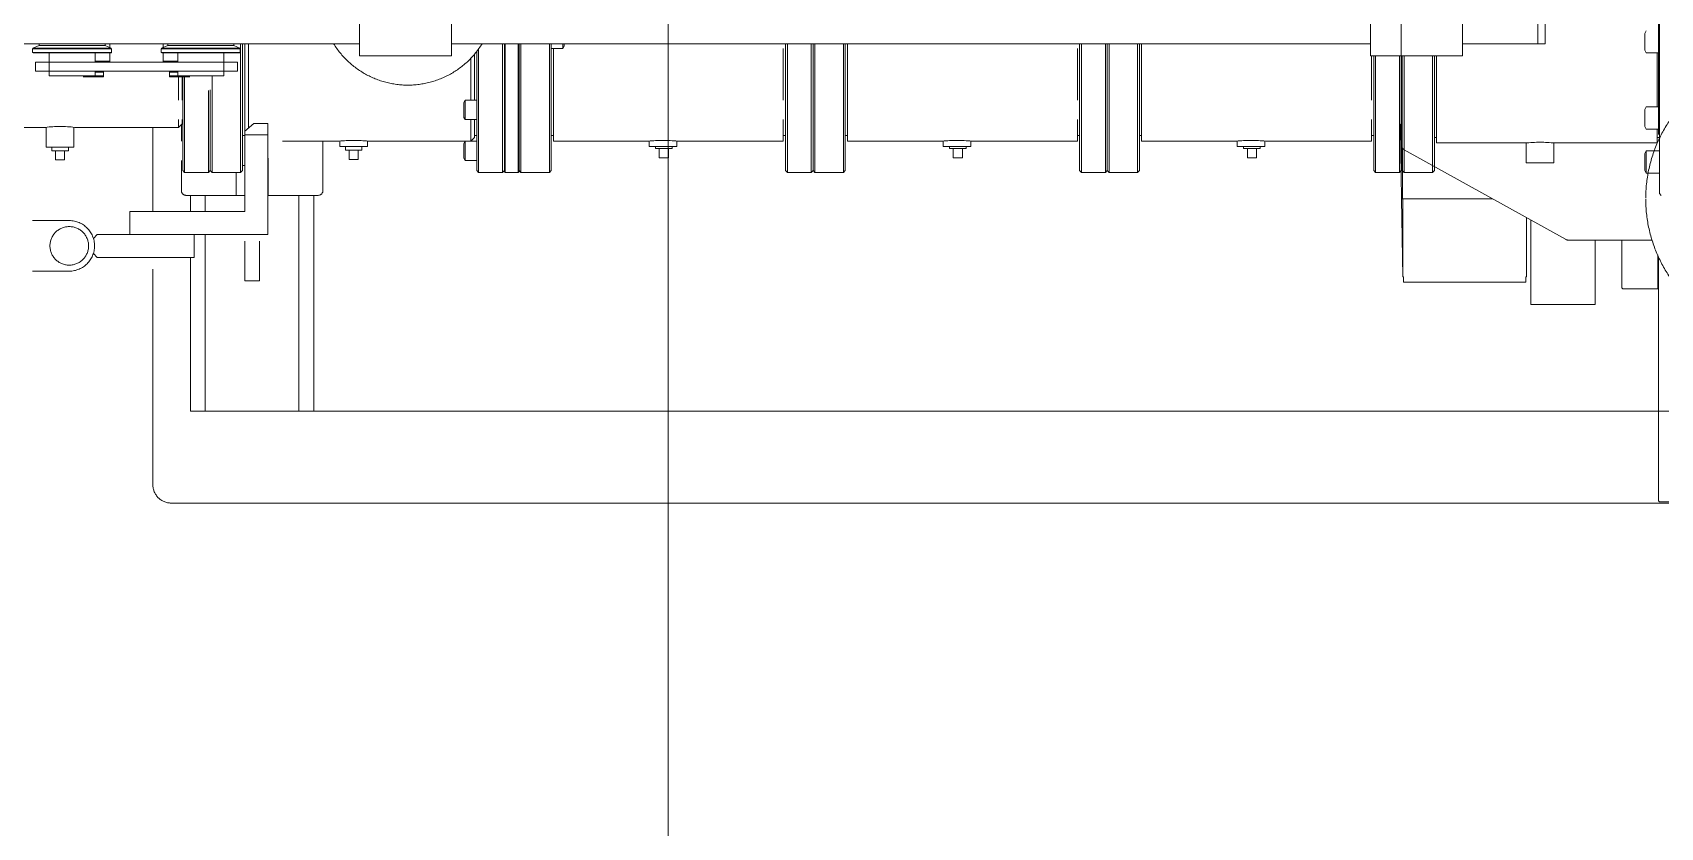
# Model space of a CAD drawing. Extents: x -681219 to -550379, y -242630 to -158199.
# Drawn here: x -644647 to -642876, y -214820 to -213954 of the extents above; entities that cross this region are included whole.
import ezdxf
from ezdxf.lldxf.tags import DXFTag

# ---------------------------------------------------------------- set-up
doc = ezdxf.new("R2010")
doc.units = 0
doc.header["$LTSCALE"] = 1000
doc.linetypes.add('DASHED2', pattern=[9.525, 6.35, -3.175])
doc.layers.get('0').update_dxf_attribs({"linetype": 'CONTINUOUS'})
for name, color, linetype, lineweight in [('famsun', 7, 'CONTINUOUS', 0), ('future', 4, 'DASHED2', 0), ('轴网_轴线', 1, 'CENTER2', 0)]:
    doc.layers.add(name, color=color, linetype=linetype, lineweight=lineweight)
tags = doc.linetypes.add('CENTER2', pattern=[28.575, 19.05, -3.175, 3.175, -3.175]).pattern_tags.tags
tags[10:11] = [DXFTag(74, 4), DXFTag(75, 0), DXFTag(340, '0'), DXFTag(46, 0.0), DXFTag(50, 0.0), DXFTag(44, 0.0), DXFTag(45, 0.0)]
tags[8:9] = [DXFTag(74, 4), DXFTag(75, 0), DXFTag(340, '0'), DXFTag(46, 0.0), DXFTag(50, 0.0), DXFTag(44, 0.0), DXFTag(45, 0.0)]
tags[6:7] = [DXFTag(74, 4), DXFTag(75, 0), DXFTag(340, '0'), DXFTag(46, 0.0), DXFTag(50, 0.0), DXFTag(44, 0.0), DXFTag(45, 0.0)]
tags[4:5] = [DXFTag(74, 4), DXFTag(75, 0), DXFTag(340, '0'), DXFTag(46, 0.0), DXFTag(50, 0.0), DXFTag(44, 0.0), DXFTag(45, 0.0)]

# ---------------------------------------------------------------- blocks, each defined once
blk = doc.blocks.new('轴网FB0EDE194AE0F5E0')
at = {"layer": '轴网_轴线'}
blk.add_line((20000, -1200), (20000, 23700), dxfattribs=at)
blk = doc.blocks.new('*U47')
at = {"color": 0, "linetype": 'ByBlock', "lineweight": -2}
for p, q in [((459.1, 550), (2152.6, 550)), ((439.1, 295.5), (439.1, 530)), ((480.1, 450), (480.1, 282.5)), ((480.1, 450), (496.1, 450)), ((496.1, 450), (496.1, 448.7)), ((598.1, 450), (496.1, 450)), ((496.1, 257.5), (496.1, 448.7)), ((598.1, 450), (598.1, 448.7)), ((598.1, 450), (614.1, 450)), ((598.1, 215), (598.1, 448.7)), ((614.1, 450), (614.1, 215)), ((614.1, 450), (2152.6, 450)), ((555.1, 308), (539.1, 308)), ((539.1, 308), (539.1, 265)), ((555.1, 265), (555.1, 308)), ((308.1, 297.5), (348.1, 297.5)), ((374.4, 278.2), (378.6, 282.5)), ((378.6, 282.5), (484.1, 282.5)), ((484.1, 282.5), (484.1, 257.5)), ((378.6, 257.5), (374.4, 261.8)), ((484.1, 257.5), (378.6, 257.5)), ((414.1, 232.5), (414.1, 257.5)), ((414.1, 257.5), (564.1, 257.5)), ((564.1, 257.5), (564.1, 149)), ((348.1, 242.5), (308.1, 242.5)), ((539.1, 232.5), (414.1, 232.5)), ((439.1, 141), (439.1, 232.5)), ((480.1, 232.5), (480.1, 215)), ((496.1, 215), (496.1, 232.5)), ((539.1, 149), (539.1, 232.5)), ((529.6, 215), (475.1, 215)), ((529.6, 190), (529.6, 215)), ((529.6, 215), (539.1, 215)), ((564.1, 215), (564.6, 215)), ((564.6, 182.5), (564.6, 215)), ((619.1, 215), (564.6, 215)), ((2078.6, 213), (2080.6, 215)), ((2078.6, -213), (2078.6, 213)), ((470.1, 210), (470.1, 177.1)), ((624.1, 156), (624.1, 210)), ((471.6, 188), (473.6, 190)), ((471.6, 86), (471.6, 188)), ((473.6, 86), (473.6, 190)), ((473.6, 190), (499.6, 190)), ((499.6, 101), (499.6, 190)), ((499.6, 190), (501.6, 188)), ((501.6, 188), (503.6, 190)), ((501.6, 100.3), (501.6, 188)), ((501.6, 100.3), (501.6, 188)), ((503.6, 85), (503.6, 190)), ((503.6, 190), (534.6, 190)), ((534.6, 50), (534.6, 190)), ((534.6, 190), (536.6, 188)), ((536.6, 50), (536.6, 188)), ((536.6, 182.5), (539.1, 182.5)), ((564.1, 182.5), (564.6, 182.5)), ((564.6, 174.7), (564.6, 182.5)), ((791.6, 188), (793.6, 190)), ((791.6, 58.3), (791.6, 188)), ((793.6, 55.6), (793.6, 190)), ((793.6, 190), (819.6, 190)), ((819.6, 50), (819.6, 190)), ((819.6, 190), (821.6, 188)), ((821.6, 189), (822.6, 190)), ((821.6, 50), (821.6, 189)), ((822.6, 190), (822.6, 50)), ((822.6, 190), (836.6, 190)), ((836.6, 50), (836.6, 190)), ((836.6, 190), (837.6, 189)), ((837.6, 188), (839.6, 190)), ((837.6, 189), (837.6, 50)), ((839.6, 50), (839.6, 190)), ((839.6, 190), (870.6, 190)), ((870.6, 50), (870.6, 190)), ((870.6, 190), (872.6, 188)), ((872.6, 50), (872.6, 188)), ((1127.6, 188), (1129.6, 190)), ((1127.6, 50), (1127.6, 188)), ((1129.6, 50), (1129.6, 190)), ((1129.6, 190), (1155.6, 190)), ((1155.6, 50), (1155.6, 190)), ((1155.6, 190), (1157.6, 188)), ((1157.6, 188), (1159.6, 190)), ((1157.6, 50), (1157.6, 188)), ((1157.6, 50), (1157.6, 188)), ((1159.6, 190), (1159.6, 50)), ((1159.6, 190), (1190.6, 190)), ((1190.6, 50), (1190.6, 190)), ((1190.6, 190), (1192.6, 188)), ((1192.6, 188), (1192.6, 50)), ((1447.6, 188), (1449.6, 190)), ((1447.6, 50.2), (1447.6, 188)), ((1449.6, 190), (1449.6, 50)), ((1449.6, 190), (1475.6, 190)), ((1475.6, 50), (1475.6, 190)), ((1475.6, 190), (1477.6, 188)), ((1477.6, 188), (1479.6, 190)), ((1477.6, 50), (1477.6, 188)), ((1477.6, 188), (1477.6, 50)), ((1479.6, 190), (1479.6, 50)), ((1479.6, 190), (1510.6, 190)), ((1510.6, 50), (1510.6, 190)), ((1510.6, 190), (1512.6, 188)), ((1512.6, 188), (1512.6, 50)), ((1767.6, 188), (1769.6, 190)), ((1767.6, 63), (1767.6, 188)), ((1769.6, 190), (1769.6, 63)), ((1769.6, 190), (1795.6, 190)), ((1795.6, 63), (1795.6, 190)), ((1795.6, 190), (1797.6, 188)), ((1797.6, 188), (1797.6, 63)), ((1798.6, 188), (1800.6, 190)), ((1798.6, 63), (1798.6, 188)), ((1800.6, 190), (1800.6, 63)), ((1800.6, 190), (1831.6, 190)), ((1831.6, 63), (1831.6, 190)), ((1831.6, 190), (1833.6, 188)), ((1833.6, 188), (1833.6, 63)), ((1963.6, 179.5), (1933.6, 179.5)), ((1933.6, 157.9), (1933.6, 179.5)), ((1963.6, 179.5), (1963.6, 157.9)), ((2062.6, 187.9), (2064.2, 190.7)), ((2062.6, 169.5), (2062.6, 187.9)), ((2064.2, 166.7), (2064.2, 190.7)), ((2064.2, 190.7), (2078.6, 190.7)), ((353.1, 162.5), (323.1, 162.5)), ((323.1, 140.9), (323.1, 162.5)), ((347.1, 166.5), (329.1, 166.5)), ((329.1, 162.5), (329.1, 166.5)), ((333.1, 176.5), (333.1, 166.5)), ((343.1, 176.5), (333.1, 176.5)), ((343.1, 176.5), (343.1, 166.5)), ((347.1, 166.5), (347.1, 162.5)), ((353.1, 162.5), (353.1, 140.9)), ((672.6, 162), (642.6, 162)), ((642.6, 155.9), (642.6, 162)), ((666.6, 166), (648.6, 166)), ((648.6, 162), (648.6, 166)), ((652.6, 176), (652.6, 166)), ((662.6, 176), (652.6, 176)), ((662.6, 176), (662.6, 166)), ((666.6, 166), (666.6, 162)), ((672.6, 162), (672.6, 155.9)), ((777.6, 174.7), (779, 177.1)), ((777.6, 158.5), (777.6, 174.7)), ((779, 156.1), (779, 177.1)), ((779, 177.1), (791.6, 177.1)), ((1009.1, 162), (979.1, 162)), ((979.1, 155.9), (979.1, 162)), ((986.1, 162), (986.1, 164.1)), ((990.1, 174.1), (990.1, 164.1)), ((1000.1, 174.1), (990.1, 174.1)), ((1000.1, 174.1), (1000.1, 164.1)), ((1004.1, 164.1), (1004.1, 162)), ((1009.1, 162), (1009.1, 155.9)), ((1329.1, 162), (1299.1, 162)), ((1299.1, 155.9), (1299.1, 162)), ((1306.1, 162), (1306.1, 164.1)), ((1310.1, 174.1), (1310.1, 164.1)), ((1320.1, 174.1), (1310.1, 174.1)), ((1320.1, 174.1), (1320.1, 164.1)), ((1324.1, 164.1), (1324.1, 162)), ((1329.1, 162), (1329.1, 155.9)), ((1649.1, 162), (1619.1, 162)), ((1619.1, 155.9), (1619.1, 162)), ((1626.1, 162), (1626.1, 164.1)), ((1630.1, 174.1), (1630.1, 164.1)), ((1640.1, 174.1), (1630.1, 174.1)), ((1640.1, 174.1), (1640.1, 164.1)), ((1644.1, 164.1), (1644.1, 162)), ((1649.1, 162), (1649.1, 155.9)), ((2064.2, 166.7), (2062.6, 169.5)), ((2078.6, 166.7), (2064.2, 166.7)), ((470.1, 156.1), (470.1, 138)), ((536.6, 150), (539.1, 150)), ((539.1, 149), (564.1, 149)), ((539.1, 145.2), (539.1, 149)), ((539.1, 50.2), (539.1, 145.2)), ((549.1, 136.9), (539.1, 145.2)), ((543.1, 141.9), (543.1, 50)), ((564.1, 136.9), (564.1, 149)), ((580.1, 156), (641.6, 156)), ((673.4, 156), (785.1, 156)), ((779, 156.1), (777.6, 158.5)), ((791.6, 156.1), (779, 156.1)), ((785.1, 132.5), (785.1, 156)), ((785.1, 156), (789.1, 152)), ((789.1, 152), (789.1, 132.5)), ((789.1, 150), (791.6, 150)), ((872.6, 150), (875.1, 150)), ((875.1, 55.1), (875.1, 156)), ((875.1, 156), (978.3, 156)), ((1010.1, 156), (1125.1, 156)), ((1125.1, 132.5), (1125.1, 156)), ((1125.1, 150), (1127.6, 150)), ((1192.6, 150), (1195.1, 150)), ((1195.1, 50), (1195.1, 156)), ((1195.1, 156), (1298.3, 156)), ((1330.1, 156), (1445.1, 156)), ((1445.1, 132.5), (1445.1, 156)), ((1445.1, 150), (1447.6, 150)), ((1512.6, 150), (1515.1, 150)), ((1515.1, 50), (1515.1, 156)), ((1515.1, 156), (1618.3, 156)), ((1650.1, 156), (1765.1, 156)), ((1765.1, 132.5), (1765.1, 156)), ((1765.1, 150), (1767.6, 150)), ((1833.6, 152), (1836.1, 152)), ((1836.1, 158), (1836.1, 63)), ((1836.1, 158), (1932.8, 158)), ((1964.6, 158), (2076.1, 158)), ((2062.6, 140), (2064.2, 142.8)), ((2064.2, 142.8), (2078.6, 142.8)), ((2076.1, 158), (2076.1, 142.8)), ((2076.1, 152), (2078.6, 152)), ((240.1, 141), (322.3, 141)), ((354, 141), (467.1, 141)), ((467.1, 132.5), (467.1, 141)), ((467.1, 141), (471.1, 137)), ((471.1, 137), (471.1, 132.5)), ((471.1, 135), (471.6, 135)), ((549.1, 136.9), (564.1, 136.9)), ((777.6, 130.1), (779, 132.5)), ((777.6, 113.9), (777.6, 130.1)), ((779, 111.5), (779, 132.5)), ((779, 132.5), (791.6, 132.5)), ((2062.6, 121.6), (2062.6, 140)), ((467.1, 86), (467.1, 111.5)), ((471.1, 111.5), (471.1, 86)), ((779, 111.5), (777.6, 113.9)), ((791.6, 111.5), (779, 111.5)), ((785.1, 65.8), (785.1, 111.5)), ((789.1, 111.5), (789.1, 61.4)), ((1125.1, 55.1), (1125.1, 111.5)), ((1445.1, 55), (1445.1, 111.5)), ((1765.1, 63), (1765.1, 111.5)), ((2064.2, 118.8), (2062.6, 121.6)), ((2078.6, 118.8), (2064.2, 118.8)), ((2076.1, 118.8), (2076.1, 59.9)), ((326.2, 80), (311.2, 80)), ((311.2, 80), (311.2, 70)), ((326.2, 85), (376.2, 85)), ((326.2, 80), (326.2, 85)), ((516.2, 80), (326.2, 80)), ((326.2, 70), (326.2, 80)), ((385.2, 86), (363.2, 86)), ((376.2, 85), (376.2, 80)), ((376.2, 85), (385.2, 85)), ((385.2, 81), (376.2, 81)), ((385.2, 86), (385.2, 85)), ((385.2, 85), (385.2, 81)), ((385.2, 81), (385.2, 80)), ((479.2, 86), (457.2, 86)), ((457.2, 85), (457.2, 86)), ((457.2, 85), (466.2, 85)), ((457.2, 81), (457.2, 85)), ((466.2, 81), (457.2, 81)), ((457.2, 80), (457.2, 81)), ((466.2, 85), (516.2, 85)), ((466.2, 80), (466.2, 85)), ((516.2, 85), (516.2, 80)), ((516.2, 80), (516.2, 70)), ((531.2, 80), (516.2, 80)), ((531.2, 70), (531.2, 80)), ((308.2, 59.5), (308.7, 60)), ((394.2, 59.5), (308.2, 59.5)), ((308.2, 55.5), (308.2, 59.5)), ((308.2, 55.5), (394.2, 55.5)), ((308.6, 54.8), (308.2, 55.5)), ((393.7, 54.8), (308.6, 54.8)), ((315.2, 52), (308.6, 54.8)), ((308.7, 60), (393.7, 60)), ((311.2, 70), (326.2, 70)), ((516.2, 70), (326.2, 70)), ((326.2, 60), (326.2, 70)), ((376.2, 70), (376.2, 60)), ((392.2, 69), (376.2, 69)), ((393.7, 54.8), (387.2, 52)), ((391.2, 70), (392.2, 69)), ((392.2, 69), (392.2, 60)), ((392.2, 54.1), (392.2, 50)), ((393.7, 60), (394.2, 59.5)), ((394.2, 55.5), (393.7, 54.8)), ((394.2, 59.5), (394.2, 55.5)), ((448.2, 59.5), (448.7, 60)), ((534.2, 59.5), (448.2, 59.5)), ((448.2, 55.5), (448.2, 59.5)), ((448.2, 55.5), (534.2, 55.5)), ((448.6, 54.8), (448.2, 55.5)), ((533.7, 54.8), (448.6, 54.8)), ((455.2, 52), (448.6, 54.8)), ((448.7, 60), (533.7, 60)), ((450.2, 69), (451.2, 70)), ((466.2, 69), (450.2, 69)), ((450.2, 60), (450.2, 69)), ((450.2, 50), (450.2, 54.1)), ((466.2, 60), (466.2, 70)), ((516.2, 70), (531.2, 70)), ((516.2, 70), (516.2, 60)), ((533.7, 54.8), (527.2, 52)), ((533.7, 60), (534.2, 59.5)), ((534.2, 55.5), (533.7, 54.8)), ((534.2, 59.5), (534.2, 55.5)), ((664.1, 63), (664.1, 57.7)), ((664.1, 63), (764.1, 63)), ((664.1, 57.7), (664.1, 13.6)), ((764.1, 63), (764.1, 57.7)), ((764.1, 57.7), (764.1, 13.6)), ((872.6, 55.1), (885.2, 55.1)), ((885.2, 55.1), (885.2, 50)), ((885.2, 55.1), (886.6, 52.7)), ((1764.1, 63), (1764.1, 57.7)), ((1764.1, 63), (1864.1, 63)), ((1764.1, 57.7), (1764.1, 13.6)), ((1864.1, 63), (1864.1, 57.7)), ((1864.1, 57.7), (1864.1, 13.6)), ((2062.6, 57.1), (2064.2, 59.9)), ((2062.6, 38.7), (2062.6, 57.1)), ((2064.2, 59.9), (2078.6, 59.9)), ((-1553.9, 50), (664.1, 50)), ((315.2, 52), (387.2, 52)), ((315.2, 50), (315.2, 52)), ((387.2, 52), (387.2, 50)), ((455.2, 52), (527.2, 52)), ((455.2, 50), (455.2, 52)), ((527.2, 52), (527.2, 50)), ((764.1, 50), (1764.1, 50)), ((886.6, 52.7), (886.6, 50)), ((1864.1, 50), (1946.1, 50)), ((1946.1, 50), (1946.1, -50)), ((1946.1, 50), (1946.1, -50)), ((1946.1, 50), (1954.1, 50)), ((1954.1, 50), (1954.1, -50)), ((2064.2, 35.9), (2062.6, 38.7))]:
    blk.add_line(p, q, dxfattribs=at)
blk.add_circle((348.1, 270), 21, dxfattribs=at)
for centre, radius, start, end in [((459.1, 530), 20, 90, 180), ((348.1, 270), 27.5, 270, 90), ((475.1, 210), 5, 90, 180), ((619.1, 210), 5, 0, 90), ((657.6, 311.2), 156, 264.1127, 275.8873), ((994.1, 311.2), 156, 264.1127, 275.8873), ((1314.1, 311.2), 156, 264.1127, 275.8873), ((1634.1, 311.2), 156, 264.1127, 275.8873), ((1948.6, 315.2), 158, 264.1875, 275.8125), ((338.1, 269.3), 129.3, 262.8914, 277.1086), ((716.6, 0), 95, 31.7569, 148.2431)]:
    blk.add_arc(centre, radius, start, end, dxfattribs=at)
at = {"color": 0, "linetype": 'ByBlock', "lineweight": -2, "extrusion": (0, 0, -1)}
for centre in [(995.1, 164.1), (1315.1, 164.1), (1635.1, 164.1)]:
    blk.add_ellipse(centre, major_axis=(-9, 0), ratio=0.001122, start_param=0, end_param=3.141593, dxfattribs=at)
blk = doc.blocks.new('SPTZ020B_V00760_XY_A_SPTZ33_P3(配SJPS165)_V_2', base_point=(6039.2, 2190.8))
at = {"color": 0, "linetype": 'ByBlock', "lineweight": -2}
for p, q in [((5890.2, 2042.1), (5890.2, 2561.3)), ((5610.2, 2243.8), (5610.2, 2030.9)), ((5609.2, 2053.3), (5610.2, 2053.4)), ((5609.2, 2048.3), (5609.2, 2053.3)), ((5610.5, 1972.3), (5609.2, 2048.3)), ((5611.4, 1972.3), (5611.4, 2027.2)), ((5613.2, 2025.6), (5788.8, 1928.1)), ((5610.5, 1972.3), (5611.4, 1972.3)), ((5709.4, 1972.2), (5610.5, 1972.2)), ((5610.5, 1972.2), (5612, 1887.2)), ((5611.9, 1972.2), (5611.9, 1890.5)), ((5709.1, 1972.4), (5709.1, 1972.3)), ((5746.4, 1951.6), (5746.4, 1890.5)), ((5751.2, 1949), (5751.2, 1857.3)), ((5791.7, 1927.3), (5883, 1927.3)), ((5821.2, 1927.3), (5821.2, 1857.3)), ((5850.2, 1875.3), (5850.2, 1927.3)), ((5889.2, 1874.3), (5889.2, 1911.3)), ((5890.2, 1909.2), (5890.2, 1643.3)), ((5612, 1887.2), (5612.7, 1887.1)), ((5612.7, 1887.4), (5612.7, 1881.3)), ((5745.7, 1881.3), (5612.7, 1881.3)), ((5745.7, 1887.4), (5745.7, 1881.3)), ((5745.7, 1887.1), (5746.3, 1887.2)), ((5746.4, 1890.5), (5746.3, 1887.2)), ((5850.2, 1875.3), (5851.2, 1874.3)), ((5851.2, 1874.3), (5889.2, 1874.3)), ((5889.2, 1874.3), (5890.2, 1875.3)), ((5751.2, 1857.3), (5821.2, 1857.3)), ((5890.2, 1643.3), (5891.2, 1642.3)), ((5891.2, 1642.3), (5932.2, 1642.3))]:
    blk.add_line(p, q, dxfattribs=at)
for centre, radius, start, end in [((6028.2, 1972.3), 152, 180.1891, 179.8109), ((5616.2, 2030.9), 6, 180, 240.9454), ((5791.7, 1933.3), 6, 240.9454, 270)]:
    blk.add_arc(centre, radius, start, end, dxfattribs=at)

msp = doc.modelspace()

# ---------------------------------------------------------------- block references
at = {"layer": 'famsun', "xscale": -1}
msp.add_blockref('轴网FB0EDE194AE0F5E0', (-623955.4609, -226916.6983), dxfattribs=at)
at = {"layer": 'future', "xscale": -1, "rotation": 180}
msp.add_blockref('*U47', (-644955.4609, -213916.6983), dxfattribs=at)
at = {"layer": 'future'}
msp.add_blockref('SPTZ020B_V00760_XY_A_SPTZ33_P3(配SJPS165)_V_2', (-642728.8199, -213916.865), dxfattribs=at)

doc.saveas('drawing.dxf')
